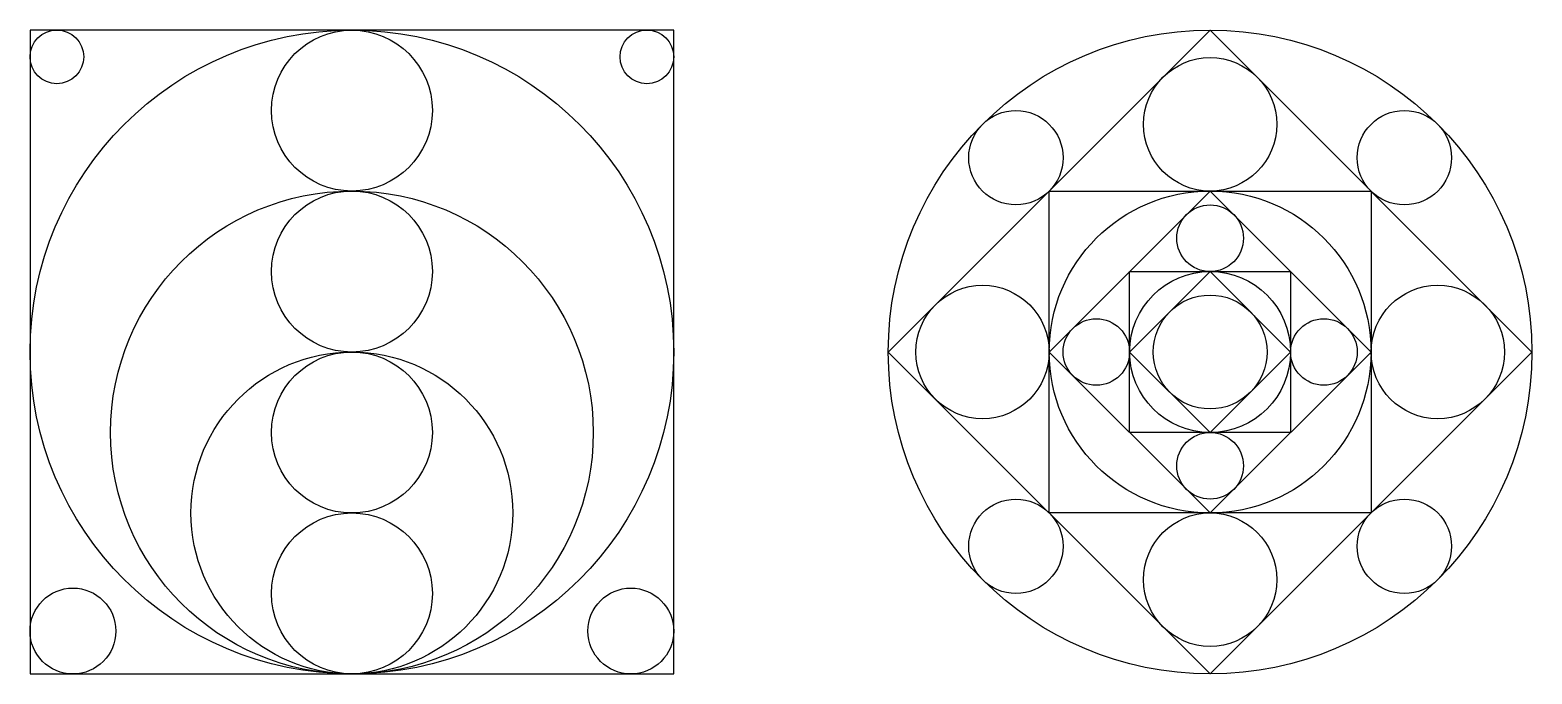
# Model space of a CAD drawing. Header units: millimetres. Extents: x 10 to 290, y 10 to 130.
import ezdxf

# ---------------------------------------------------------------- set-up
doc = ezdxf.new("R2010")
doc.units = ezdxf.units.MM

msp = doc.modelspace()

# ---------------------------------------------------------------- linework, layer by layer
for points in [[(10, 10), (130, 10), (130, 130), (10, 130)], [(230, 130), (170, 70), (230, 10), (290, 70)], [(200, 100), (260, 100), (260, 40), (200, 40)], [(230, 100), (200, 70), (230, 40), (260, 70)], [(215, 85), (245, 85), (245, 55), (215, 55)], [(230, 85), (215, 70), (230, 55), (245, 70)]]:
    msp.add_lwpolyline(points, close=True)
for centre, radius in [((70, 70), 60), ((15, 125), 5), ((70, 115), 15), ((125, 125), 5), ((230, 70), 60), ((230, 112.43), 12.43), ((193.79, 106.21), 8.79), ((266.21, 106.21), 8.79), ((70, 55), 45), ((70, 85), 15), ((230, 70), 30), ((230, 91.21), 6.21), ((230, 70), 15), ((187.57, 70), 12.43), ((272.43, 70), 12.43), ((230, 70), 10.61), ((208.79, 70), 6.21), ((251.21, 70), 6.21), ((70, 40), 30), ((70, 55), 15), ((230, 48.79), 6.21), ((193.79, 33.79), 8.79), ((266.21, 33.79), 8.79), ((70, 25), 15), ((230, 27.57), 12.43), ((18, 18), 8), ((122, 18), 8)]:
    msp.add_circle(centre, radius)

doc.saveas('drawing.dxf')
